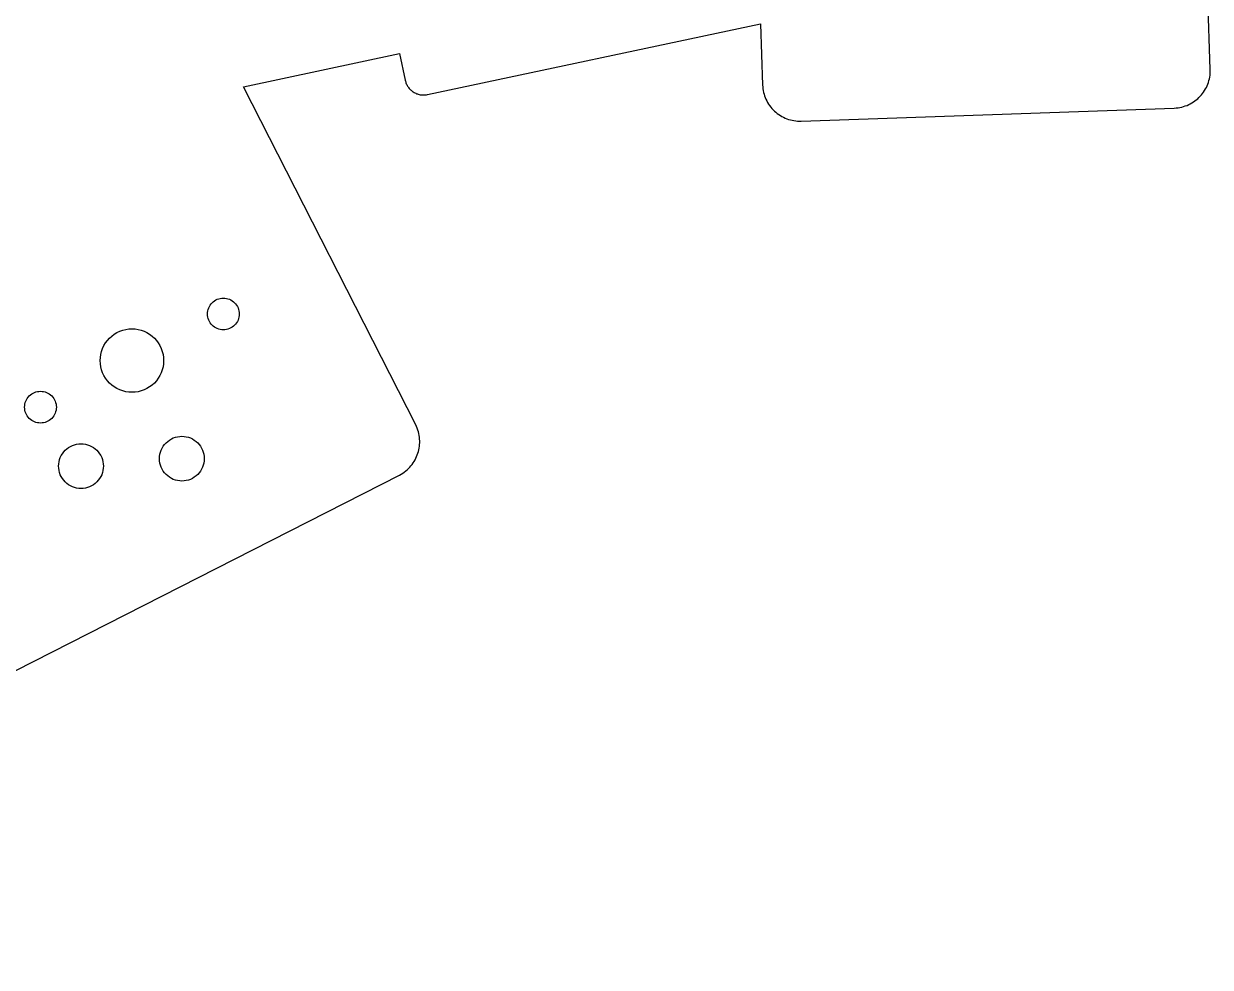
# Model space of a CAD drawing. Header units: millimetres. Extents: x 0 to 251, y 0 to 112.
# Drawn here: x 187.2 to 250.8, y 0.3 to 50.9 of the extents above; entities that cross this region are included whole.
import ezdxf

# ---------------------------------------------------------------- set-up
doc = ezdxf.new("R2010")
doc.units = ezdxf.units.MM
doc.layers.add('circles', color=7, linetype='CONTINUOUS')
doc.layers.add('edge', color=7, linetype='CONTINUOUS')

msp = doc.modelspace()

# ---------------------------------------------------------------- linework, layer by layer
at = {"layer": 'circles', "color": 7}
for p, q in [((198.74644, 35.35649), (198.74644, 35.35649)), ((194.6959, 32.85954), (194.6959, 32.85954)), ((188.94536, 30.36259), (188.94536, 30.36259)), ((196.87444, 27.6026), (196.87444, 27.6026)), ((191.46603, 27.20376), (191.46603, 27.20376))]:
    msp.add_line(p, q, dxfattribs=at)
for points in [[(197.04644, 35.35649), (197.04644, 35.581924), (197.135993, 35.798125), (197.295399, 35.957531)], [(197.295399, 35.957531), (197.454805, 36.116937), (197.671006, 36.20649), (197.89644, 36.20649)], [(197.89644, 36.20649), (198.121874, 36.20649), (198.338075, 36.116937), (198.497481, 35.957531)], [(198.497481, 35.957531), (198.656887, 35.798125), (198.74644, 35.581924), (198.74644, 35.35649)], [(197.295399, 34.755449), (197.135993, 34.914855), (197.04644, 35.131056), (197.04644, 35.35649)], [(198.74644, 35.35649), (198.74644, 35.131056), (198.656887, 34.914855), (198.497481, 34.755449)], [(191.793818, 34.061622), (192.11263, 34.380433), (192.545032, 34.55954), (192.9959, 34.55954)], [(192.9959, 34.55954), (193.446768, 34.55954), (193.87917, 34.380433), (194.197982, 34.061622)], [(197.89644, 34.50649), (197.671006, 34.50649), (197.454805, 34.596043), (197.295399, 34.755449)], [(198.497481, 34.755449), (198.338075, 34.596043), (198.121874, 34.50649), (197.89644, 34.50649)], [(191.2959, 32.85954), (191.2959, 33.310408), (191.475007, 33.74281), (191.793818, 34.061622)], [(194.197982, 34.061622), (194.516793, 33.74281), (194.6959, 33.310408), (194.6959, 32.85954)], [(191.793818, 31.657458), (191.475007, 31.97627), (191.2959, 32.408672), (191.2959, 32.85954)], [(194.6959, 32.85954), (194.6959, 32.408672), (194.516793, 31.97627), (194.197982, 31.657458)], [(187.494319, 30.963631), (187.653725, 31.123037), (187.869926, 31.21259), (188.09536, 31.21259)], [(188.09536, 31.21259), (188.320794, 31.21259), (188.536995, 31.123037), (188.696401, 30.963631)], [(192.9959, 31.15954), (192.545032, 31.15954), (192.11263, 31.338647), (191.793818, 31.657458)], [(194.197982, 31.657458), (193.87917, 31.338647), (193.446768, 31.15954), (192.9959, 31.15954)], [(187.24536, 30.36259), (187.24536, 30.588024), (187.334913, 30.804225), (187.494319, 30.963631)], [(188.696401, 30.963631), (188.855807, 30.804225), (188.94536, 30.588024), (188.94536, 30.36259)], [(187.494319, 29.761549), (187.334913, 29.920955), (187.24536, 30.137156), (187.24536, 30.36259)], [(188.94536, 30.36259), (188.94536, 30.137156), (188.855807, 29.920955), (188.696401, 29.761549)], [(188.09536, 29.51259), (187.869926, 29.51259), (187.653725, 29.602143), (187.494319, 29.761549)], [(188.696401, 29.761549), (188.536995, 29.602143), (188.320794, 29.51259), (188.09536, 29.51259)], [(194.825912, 28.451128), (195.050956, 28.676172), (195.35618, 28.8026), (195.67444, 28.8026)], [(195.67444, 28.8026), (195.9927, 28.8026), (196.297924, 28.676172), (196.522968, 28.451128)], [(189.06603, 27.20376), (189.06603, 27.52202), (189.192458, 27.827244), (189.417502, 28.052288)], [(189.417502, 28.052288), (189.642546, 28.277332), (189.94777, 28.40376), (190.26603, 28.40376)], [(190.26603, 28.40376), (190.58429, 28.40376), (190.889514, 28.277332), (191.114558, 28.052288)], [(191.114558, 28.052288), (191.339602, 27.827244), (191.46603, 27.52202), (191.46603, 27.20376)], [(194.47444, 27.6026), (194.47444, 27.92086), (194.600868, 28.226084), (194.825912, 28.451128)], [(196.522968, 28.451128), (196.748012, 28.226084), (196.87444, 27.92086), (196.87444, 27.6026)], [(194.825912, 26.754072), (194.600868, 26.979116), (194.47444, 27.28434), (194.47444, 27.6026)], [(196.87444, 27.6026), (196.87444, 27.28434), (196.748012, 26.979116), (196.522968, 26.754072)], [(189.417502, 26.355232), (189.192458, 26.580276), (189.06603, 26.8855), (189.06603, 27.20376)], [(191.46603, 27.20376), (191.46603, 26.8855), (191.339602, 26.580276), (191.114558, 26.355232)], [(195.67444, 26.4026), (195.35618, 26.4026), (195.050956, 26.529028), (194.825912, 26.754072)], [(196.522968, 26.754072), (196.297924, 26.529028), (195.9927, 26.4026), (195.67444, 26.4026)], [(190.26603, 26.00376), (189.94777, 26.00376), (189.642546, 26.130188), (189.417502, 26.355232)], [(191.114558, 26.355232), (190.889514, 26.130188), (190.58429, 26.00376), (190.26603, 26.00376)]]:
    msp.add_open_spline(points, degree=3, dxfattribs=at)
at = {"layer": 'edge', "color": 1}
for p, q in [((250.7914, 48.458573), (250.05858, 69.445801)), ((208.82969, 47.112267), (226.68669, 50.90794)), ((226.68669, 50.90794), (226.80148, 47.620842)), ((198.97276, 47.535378), (207.33938, 49.313767)), ((207.33938, 49.313767), (207.6436, 47.882546)), ((250.78821, 48.253854), (250.79239, 48.355628)), ((250.79239, 48.355628), (250.7914, 48.458573)), ((207.6436, 47.882546), (207.65511, 47.834294)), ((207.65511, 47.834294), (207.66893, 47.786879)), ((207.66893, 47.786879), (207.68501, 47.740371)), ((207.68501, 47.740371), (207.70331, 47.694846)), ((250.66149, 47.675093), (250.69411, 47.767108)), ((250.69411, 47.767108), (250.72229, 47.861075)), ((250.72229, 47.861075), (250.74591, 47.956862)), ((250.74591, 47.956862), (250.76485, 48.054342)), ((250.76485, 48.054342), (250.77899, 48.153382)), ((250.77899, 48.153382), (250.78821, 48.253854)), ((208.2044, 29.41716), (198.97276, 47.535378)), ((207.70331, 47.694846), (207.72377, 47.650375)), ((207.72377, 47.650375), (207.74634, 47.607033)), ((207.74634, 47.607033), (207.77097, 47.564891)), ((207.77097, 47.564891), (207.79761, 47.524024)), ((207.79761, 47.524024), (207.82621, 47.484504)), ((207.82621, 47.484504), (207.85672, 47.446405)), ((207.85672, 47.446405), (207.88909, 47.4098)), ((207.88909, 47.4098), (207.92328, 47.374762)), ((207.92328, 47.374762), (207.95922, 47.341363)), ((207.95922, 47.341363), (207.99687, 47.309678)), ((207.99687, 47.309678), (208.03618, 47.279779)), ((208.03618, 47.279779), (208.0771, 47.25174)), ((208.0771, 47.25174), (208.11936, 47.225762)), ((208.11936, 47.225762), (208.16266, 47.20201)), ((208.16266, 47.20201), (208.20692, 47.180501)), ((208.20692, 47.180501), (208.25205, 47.161249)), ((208.25205, 47.161249), (208.29797, 47.144272)), ((208.29797, 47.144272), (208.34457, 47.129586)), ((208.34457, 47.129586), (208.39179, 47.117207)), ((208.39179, 47.117207), (208.43953, 47.10715)), ((208.43953, 47.10715), (208.4877, 47.099433)), ((208.4877, 47.099433), (208.53621, 47.094071)), ((208.53621, 47.094071), (208.58499, 47.091081)), ((208.58499, 47.091081), (208.63394, 47.090478)), ((208.63394, 47.090478), (208.68297, 47.092279)), ((208.68297, 47.092279), (208.732, 47.0965)), ((208.732, 47.0965), (208.78093, 47.103157)), ((208.78093, 47.103157), (208.82969, 47.112267)), ((226.80148, 47.620842), (226.8074, 47.521802)), ((226.8074, 47.521802), (226.81816, 47.423605)), ((226.81816, 47.423605), (226.8337, 47.326413)), ((226.8337, 47.326413), (226.85393, 47.230386)), ((226.85393, 47.230386), (226.87879, 47.135687)), ((226.87879, 47.135687), (226.9082, 47.042477)), ((250.25534, 47.024815), (250.3191, 47.096541)), ((250.3191, 47.096541), (250.37939, 47.171258)), ((250.37939, 47.171258), (250.43609, 47.248836)), ((250.43609, 47.248836), (250.48907, 47.329145)), ((250.48907, 47.329145), (250.53823, 47.412056)), ((250.53823, 47.412056), (250.58343, 47.497437)), ((250.58343, 47.497437), (250.62456, 47.58516)), ((250.62456, 47.58516), (250.66149, 47.675093)), ((226.9082, 47.042477), (226.94208, 46.950917)), ((226.94208, 46.950917), (226.98037, 46.86117)), ((226.98037, 46.86117), (227.02299, 46.773396)), ((227.02299, 46.773396), (227.06987, 46.687757)), ((227.06987, 46.687757), (227.12093, 46.604415)), ((227.12093, 46.604415), (227.1761, 46.523531)), ((227.1761, 46.523531), (227.2353, 46.445267)), ((227.2353, 46.445267), (227.29846, 46.369783)), ((249.16607, 46.423684), (249.26388, 46.444702)), ((249.26388, 46.444702), (249.3598, 46.4704)), ((249.3598, 46.4704), (249.45371, 46.500648)), ((249.45371, 46.500648), (249.54548, 46.535316)), ((249.54548, 46.535316), (249.63499, 46.574276)), ((249.63499, 46.574276), (249.72213, 46.617396)), ((249.72213, 46.617396), (249.80677, 46.664546)), ((249.80677, 46.664546), (249.88879, 46.715597)), ((249.88879, 46.715597), (249.96807, 46.770419)), ((249.96807, 46.770419), (250.04448, 46.828882)), ((250.04448, 46.828882), (250.11791, 46.890855)), ((250.11791, 46.890855), (250.18824, 46.95621)), ((250.18824, 46.95621), (250.25534, 47.024815)), ((227.29846, 46.369783), (227.36552, 46.297243)), ((227.36552, 46.297243), (227.43638, 46.227806)), ((227.43638, 46.227806), (227.5106, 46.161966)), ((227.5106, 46.161966), (227.58765, 46.100149)), ((227.58765, 46.100149), (227.66737, 46.042416)), ((227.66737, 46.042416), (227.74958, 45.98883)), ((227.74958, 45.98883), (227.83412, 45.939452)), ((227.83412, 45.939452), (227.92083, 45.894346)), ((227.92083, 45.894346), (228.00954, 45.853573)), ((228.00954, 45.853573), (228.10008, 45.817195)), ((228.10008, 45.817195), (228.19228, 45.785275)), ((228.87041, 45.691857), (248.86249, 46.390015)), ((248.86249, 46.390015), (248.96525, 46.396211)), ((248.96525, 46.396211), (249.06648, 46.407478)), ((249.06648, 46.407478), (249.16607, 46.423684)), ((228.19228, 45.785275), (228.28599, 45.757874)), ((228.28599, 45.757874), (228.38103, 45.735054)), ((228.38103, 45.735054), (228.47723, 45.716879)), ((228.47723, 45.716879), (228.57444, 45.703409)), ((228.57444, 45.703409), (228.67248, 45.694707)), ((228.67248, 45.694707), (228.77119, 45.690836)), ((228.77119, 45.690836), (228.87041, 45.691857)), ((208.24881, 29.32428), (208.2044, 29.41716)), ((208.28804, 29.23027), (208.24881, 29.32428)), ((208.32215, 29.13532), (208.28804, 29.23027)), ((208.3512, 29.03958), (208.32215, 29.13532)), ((208.37523, 28.94323), (208.3512, 29.03958)), ((208.3943, 28.84643), (208.37523, 28.94323)), ((208.40848, 28.74935), (208.3943, 28.84643)), ((208.41781, 28.65217), (208.40848, 28.74935)), ((208.42234, 28.55505), (208.41781, 28.65217)), ((208.32453, 27.89115), (208.352, 27.98311)), ((208.352, 27.98311), (208.37506, 28.0763)), ((208.37506, 28.0763), (208.39366, 28.17058)), ((208.39366, 28.17058), (208.40774, 28.26576)), ((208.40774, 28.26576), (208.41726, 28.36168)), ((208.41726, 28.36168), (208.42214, 28.45817)), ((208.42214, 28.45817), (208.42234, 28.55505)), ((208.01345, 27.29655), (208.07023, 27.37505)), ((208.07023, 27.37505), (208.12299, 27.45598)), ((208.12299, 27.45598), (208.17167, 27.53918)), ((208.17167, 27.53918), (208.21622, 27.62446)), ((208.21622, 27.62446), (208.25659, 27.71166)), ((208.25659, 27.71166), (208.29271, 27.80062)), ((208.29271, 27.80062), (208.32453, 27.89115)), ((155.56289, 0.34986), (207.33041, 26.72716)), ((207.33041, 26.72716), (207.42093, 26.77621)), ((207.42093, 26.77621), (207.50792, 26.8292)), ((207.50792, 26.8292), (207.59133, 26.88598)), ((207.59133, 26.88598), (207.6711, 26.94636)), ((207.6711, 26.94636), (207.74718, 27.01019)), ((207.74718, 27.01019), (207.8195, 27.07729)), ((207.8195, 27.07729), (207.88803, 27.1475)), ((207.88803, 27.1475), (207.95269, 27.22064)), ((207.95269, 27.22064), (208.01345, 27.29655))]:
    msp.add_line(p, q, dxfattribs=at)

doc.saveas('drawing.dxf')
